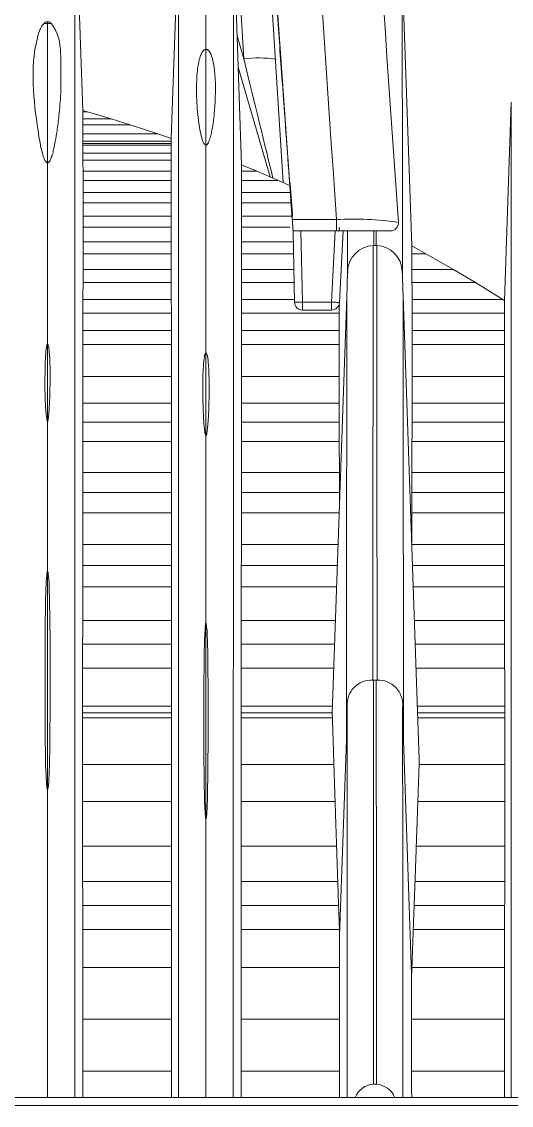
# Model space of a CAD drawing. Extents: x 9.3 to 87, y 1.1 to 68.8.
# Drawn here: x 38.678 to 39.605, y 60.693 to 62.747 of the extents above; entities that cross this region are included whole.
import ezdxf

# ---------------------------------------------------------------- set-up
doc = ezdxf.new("R2010")
doc.units = 0
doc.header["$MEASUREMENT"] = 0
doc.linetypes.add('SLD-Solid', pattern=[0])
doc.layers.add('OBJECT', color=7, linetype='CONTINUOUS')

msp = doc.modelspace()

# ---------------------------------------------------------------- linework, layer by layer
at = {"layer": 'OBJECT', "linetype": 'SLD-Solid', "lineweight": 15}
for p, q in [((38.9609, 62.5252), (38.9746, 62.9161)), ((39.0785, 62.9161), (39.0939, 62.4751)), ((39.0982, 62.676), (39.0824, 62.9316)), ((39.3982, 62.843), (39.4164, 62.3216)), ((39.1726, 62.442), (39.1493, 62.818)), ((38.7865, 62.7752), (38.7934, 62.5782)), ((38.7265, 62.7466), (38.7265, 62.7433)), ((38.7265, 62.7433), (38.7265, 62.4793)), ((39.0854, 62.72), (39.0982, 62.676)), ((39.0265, 62.6942), (39.0265, 62.5128)), ((39.1484, 62.4525), (39.0874, 62.6606)), ((39.5917, 62.2183), (39.6048, 62.5943)), ((38.8022, 62.5758), (38.7934, 62.5782)), ((38.7934, 62.5758), (38.8022, 62.5758)), ((38.8473, 62.5625), (38.8022, 62.5758)), ((38.7934, 62.5625), (38.8473, 62.5625)), ((38.7935, 62.5514), (38.883, 62.5514)), ((38.883, 62.5514), (38.8473, 62.5625)), ((38.9353, 62.5341), (38.883, 62.5514)), ((38.7935, 62.5341), (38.9353, 62.5341)), ((38.9609, 62.5252), (38.9353, 62.5341)), ((38.7936, 62.5199), (38.9609, 62.5199)), ((38.7936, 62.516), (38.9609, 62.516)), ((38.7936, 62.5129), (38.9609, 62.5129)), ((38.7936, 62.4973), (38.9609, 62.4973)), ((38.7936, 62.4843), (38.9609, 62.4843)), ((39.1229, 62.4633), (39.0939, 62.4751)), ((38.7937, 62.4633), (38.9608, 62.4633)), ((38.7937, 62.4459), (38.9608, 62.4459)), ((39.0939, 62.4633), (39.1229, 62.4633)), ((39.0939, 62.4459), (39.1638, 62.4459)), ((39.1638, 62.4459), (39.1229, 62.4633)), ((39.1836, 62.4371), (39.1638, 62.4459)), ((38.7938, 62.4227), (38.9608, 62.4227)), ((39.094, 62.4227), (39.1864, 62.4227)), ((38.7938, 62.4036), (38.9608, 62.4036)), ((39.094, 62.4036), (39.1878, 62.4036)), ((38.7938, 62.3781), (38.9608, 62.3781)), ((39.0941, 62.3781), (39.1896, 62.3781)), ((39.19, 62.3716), (39.2739, 62.3716)), ((39.19, 62.3716), (39.2739, 62.3716)), ((39.2739, 62.3502), (39.2739, 62.3716)), ((39.2739, 62.3502), (39.2739, 62.3716)), ((38.7938, 62.3573), (38.9608, 62.3573)), ((39.0941, 62.3573), (39.1852, 62.3573)), ((39.2739, 62.3502), (39.1915, 62.3502)), ((39.1942, 62.2149), (39.1915, 62.3502)), ((39.2739, 62.3502), (39.1915, 62.3502)), ((39.2739, 62.3502), (39.1915, 62.3502)), ((39.2065, 62.3502), (39.2092, 62.2152)), ((39.2643, 62.2152), (39.2713, 62.3502)), ((39.2864, 62.3502), (39.2792, 62.2145)), ((39.3444, 62.3502), (39.3444, 62.3222)), ((38.7938, 62.3295), (38.9608, 62.3295)), ((39.0941, 62.3295), (39.192, 62.3295)), ((39.3448, 62.3222), (39.3483, 62.3222)), ((39.4432, 62.3068), (39.4164, 62.3216)), ((38.7938, 62.3068), (38.9608, 62.3068)), ((39.0941, 62.3068), (39.1924, 62.3068)), ((39.4165, 62.3068), (39.4432, 62.3068)), ((39.4956, 62.2767), (39.4432, 62.3068)), ((38.7937, 62.2767), (38.9609, 62.2767)), ((39.0941, 62.2767), (39.193, 62.2767)), ((39.4166, 62.2767), (39.4956, 62.2767)), ((39.5367, 62.2522), (39.4956, 62.2767)), ((38.7937, 62.2522), (38.9609, 62.2522)), ((39.0941, 62.2522), (39.1935, 62.2522)), ((39.4167, 62.2522), (39.5367, 62.2522)), ((39.589, 62.22), (39.5367, 62.2522)), ((38.7936, 62.22), (38.9609, 62.22)), ((39.094, 62.22), (39.1941, 62.22)), ((39.2932, 62.2257), (39.2656, 61.4372)), ((39.4305, 61.3486), (39.3999, 62.2257)), ((39.4168, 62.22), (39.589, 62.22)), ((39.5917, 62.2183), (39.589, 62.22)), ((39.2092, 62.2152), (39.2092, 62.2002)), ((39.2092, 62.2152), (39.2643, 62.2152)), ((39.2643, 62.2002), (39.2092, 62.2002)), ((39.2643, 62.2002), (39.2643, 62.2152)), ((38.7936, 62.1942), (38.961, 62.1942)), ((39.094, 62.1942), (39.2786, 62.1942)), ((39.4168, 62.1942), (39.5916, 62.1942)), ((38.7936, 62.1612), (38.961, 62.1612)), ((39.0939, 62.1612), (39.2786, 62.1612)), ((39.4169, 62.1612), (39.5916, 62.1612)), ((38.7265, 62.1362), (38.7265, 61.9892)), ((38.7936, 62.1349), (38.961, 62.1349)), ((39.0265, 62.119), (39.0265, 61.9627)), ((39.0939, 62.1349), (39.2786, 62.1349)), ((39.4169, 62.1349), (39.5916, 62.1349)), ((38.7935, 62.074), (38.9611, 62.074)), ((39.0938, 62.074), (39.2787, 62.074)), ((39.4169, 62.074), (39.5917, 62.074)), ((38.7934, 62.0237), (38.9611, 62.0237)), ((39.0937, 62.0237), (39.2788, 62.0237)), ((39.4168, 62.0237), (39.5918, 62.0237)), ((38.7934, 61.9876), (38.9612, 61.9876)), ((39.0937, 61.9876), (39.2789, 61.9876)), ((39.4168, 61.9876), (39.5919, 61.9876)), ((38.7934, 61.9508), (38.9612, 61.9508)), ((39.0937, 61.9508), (39.279, 61.9508)), ((39.4167, 61.9508), (39.592, 61.9508)), ((38.7934, 61.8922), (38.9612, 61.8922)), ((39.0937, 61.8922), (39.2792, 61.8922)), ((39.4166, 61.8922), (39.5921, 61.8922)), ((38.7934, 61.8542), (38.9612, 61.8542)), ((39.0937, 61.8542), (39.2793, 61.8542)), ((39.4165, 61.8542), (39.5921, 61.8542)), ((38.7933, 61.8161), (38.9613, 61.8161)), ((39.0937, 61.8161), (39.2789, 61.8161)), ((39.4164, 61.8161), (39.5921, 61.8161)), ((38.7932, 61.7559), (38.9614, 61.7559)), ((39.0936, 61.7559), (39.2768, 61.7559)), ((39.4163, 61.7559), (39.5921, 61.7559)), ((38.7265, 61.705), (38.7265, 61.2913)), ((38.7932, 61.7162), (38.9614, 61.7162)), ((39.0935, 61.7162), (39.2754, 61.7162)), ((39.4177, 61.7162), (39.5922, 61.7162)), ((38.7931, 61.6757), (38.9615, 61.6757)), ((39.0934, 61.6757), (39.274, 61.6757)), ((39.4191, 61.6757), (39.5922, 61.6757)), ((38.7931, 61.6116), (38.9615, 61.6116)), ((39.0265, 61.6071), (39.0265, 61.2359)), ((39.0934, 61.6116), (39.2717, 61.6116)), ((39.4214, 61.6116), (39.5922, 61.6116)), ((38.793, 61.5668), (38.9615, 61.5668)), ((39.0934, 61.5668), (39.2702, 61.5668)), ((39.4229, 61.5668), (39.5922, 61.5668)), ((38.793, 61.5214), (38.9615, 61.5214)), ((39.0933, 61.5214), (39.2686, 61.5214)), ((39.4245, 61.5214), (39.5922, 61.5214)), ((39.3491, 61.499), (39.344, 61.499)), ((38.793, 61.4497), (38.9615, 61.4497)), ((38.793, 61.4371), (38.9615, 61.4371)), ((39.0934, 61.4497), (39.2661, 61.4497)), ((39.0934, 61.4371), (39.2656, 61.4371)), ((39.427, 61.4497), (39.5923, 61.4497)), ((39.4275, 61.4371), (39.5923, 61.4371)), ((38.793, 61.4272), (38.9615, 61.4272)), ((39.0934, 61.4272), (39.266, 61.4272)), ((39.4278, 61.4272), (39.5923, 61.4272)), ((39.2926, 61.3854), (39.2797, 61.0156)), ((39.416, 60.9419), (39.4005, 61.3854)), ((38.793, 61.3392), (38.9615, 61.3392)), ((39.0934, 61.3392), (39.2688, 61.3392)), ((39.4302, 61.3392), (39.5923, 61.3392)), ((38.793, 61.2687), (38.9615, 61.2687)), ((39.0934, 61.2687), (39.2711, 61.2687)), ((39.4278, 61.2687), (39.5923, 61.2687)), ((38.793, 61.1843), (38.9615, 61.1843)), ((39.0934, 61.1843), (39.2739, 61.1843)), ((39.4248, 61.1843), (39.5923, 61.1843)), ((38.793, 61.1172), (38.9615, 61.1172)), ((39.0934, 61.1172), (39.2761, 61.1172)), ((39.4225, 61.1172), (39.5923, 61.1172)), ((38.7931, 61.0718), (38.9615, 61.0718)), ((39.0934, 61.0718), (39.2777, 61.0718)), ((39.4208, 61.0718), (39.5922, 61.0718)), ((38.7931, 61.0262), (38.9615, 61.0262)), ((39.0934, 61.0262), (39.2793, 61.0262)), ((39.4191, 61.0262), (39.5922, 61.0262)), ((38.7931, 60.9541), (38.9615, 60.9541)), ((39.0934, 60.9541), (39.2797, 60.9541)), ((39.4165, 60.9541), (39.5922, 60.9541)), ((38.7931, 60.8564), (38.9615, 60.8564)), ((39.0934, 60.8564), (39.2796, 60.8564)), ((39.416, 60.8564), (39.5922, 60.8564)), ((38.7931, 60.7577), (38.9615, 60.7577)), ((39.0935, 60.7577), (39.2796, 60.7577)), ((39.416, 60.7577), (39.5921, 60.7577)), ((39.3437, 60.7333), (39.3494, 60.7333)), ((39.8733, 60.7082), (38.3725, 60.7082)), ((38.3725, 60.6932), (39.8797, 60.6932))]:
    msp.add_line(p, q, dxfattribs=at)
at = {"layer": 'OBJECT', "linetype": 'SLD-Solid', "lineweight": 15, "flags": 128}
for points in [[(39.1619, 62.7679), (39.1759, 62.5708), (39.19, 62.3716)], [(39.1915, 62.3502), (39.1915, 62.3505), (39.1915, 62.3512), (39.1914, 62.3524), (39.1913, 62.3541), (39.1911, 62.3561), (39.191, 62.3584), (39.1908, 62.3609), (39.1906, 62.3636), (39.1904, 62.3663), (39.1902, 62.369), (39.19, 62.3716)], [(39.1915, 62.3502), (39.1915, 62.3505), (39.1915, 62.3512), (39.1914, 62.3524), (39.1913, 62.3541), (39.1911, 62.3561), (39.191, 62.3584), (39.1908, 62.3609), (39.1906, 62.3636), (39.1904, 62.3663), (39.1902, 62.369), (39.19, 62.3716)], [(39.2092, 62.2152), (39.2063, 62.2152), (39.2035, 62.2151), (39.2009, 62.2151), (39.1986, 62.215), (39.1968, 62.215), (39.1954, 62.215), (39.1945, 62.2149), (39.1942, 62.2149)], [(39.2792, 62.2145), (39.279, 62.2145), (39.2781, 62.2145), (39.2767, 62.2146), (39.2749, 62.2147), (39.2726, 62.2148), (39.27, 62.2149), (39.2672, 62.2151), (39.2643, 62.2152)], [(39.2937, 60.7082), (39.2937, 60.716), (39.2939, 61.0348), (39.294, 61.2337), (39.2941, 61.428), (39.2941, 61.428), (39.2941, 61.428)]]:
    msp.add_lwpolyline(points, dxfattribs=at)
at = {"layer": 'OBJECT', "linetype": 'SLD-Solid', "lineweight": 15}
for centre, radius, start, end in [((115.6736, 67.7883), 76.5914, 182.908094, 184.055472), ((113.927, 67.6746), 74.7249, 182.971541, 184.073776), ((36.6835, 58.6413), 5.3837, 41.4857, 59.4926), ((36.5759, 58.5006), 5.4639, 40.7282, 58.6752), ((36.3545, 57.8332), 6, 44.32508, 59.31394), ((38.7269, 62.7371), 0.00955, 92.324, 142.7498), ((38.7266, 62.6867), 0.0566, 90.0486, 97.372), ((38.7193, 62.7428), 0.00000101, 67.1663, 140.9061), ((38.7261, 62.7369), 0.00972, 37.774, 87.1949), ((38.7265, 62.6868), 0.0565, 82.6693, 90.0021), ((39.1265, 62.46), 0.2179, 81.6562, 97.4558), ((39.3067, 61.8219), 0.5507, 81.2035, 93.4152), ((39.3067, 61.8219), 0.5507, 81.2035, 93.4152), ((39.376, 62.3652), 0.015, 269.9998, 4.4232), ((39.376, 62.3652), 0.015, 269.9953, 4.4232), ((39.3448, 62.2722), 0.05, 92.0172, 178.0009), ((39.3483, 62.2722), 0.05, 1.9986, 87.9832), ((39.2092, 62.2152), 0.015, 181.1458, 270), ((39.2643, 62.2152), 0.015, 270, 357), ((39.3403, 61.4526), 0.0464, 87.3621, 184.6922), ((39.3528, 61.4526), 0.0464, 355.3071, 92.638), ((39.3464, 60.6932), 0.0402, 93.8766, 158.0753), ((39.3459, 60.6922), 0.0413, 22.8213, 85.1132)]:
    msp.add_arc(centre, radius, start, end, dxfattribs=at)
msp.add_ellipse((39.0978, 62.6785), major_axis=(-0.0786, 0.3218), ratio=0.000549, start_param=1.578291, end_param=2.358613, dxfattribs=at)
for points, knots in [([(40.7165, 62.2588), (40.7011, 62.2771), (40.5865, 62.4134), (40.3428, 62.6423), (40.021, 62.9144), (39.7126, 63.1374), (39.521, 63.2552), (39.425, 63.3142)], [0, 0, 0, 0, 0.04293, 0.319017, 0.59702, 0.798142, 1, 1, 1, 1]), ([(38.7783, 60.7082), (38.7783, 60.7833), (38.7783, 60.9613), (38.7783, 61.2289), (38.7784, 61.5115), (38.7784, 61.7868), (38.7784, 62.0144), (38.7784, 62.2045), (38.7784, 62.3585), (38.7784, 62.5092), (38.7785, 62.6461), (38.7785, 62.7754), (38.7785, 62.873), (38.7785, 62.9484), (38.7785, 62.9747), (38.7785, 62.9881)], [0, 0, 0, 0, 0.071057, 0.168415, 0.261794, 0.355963, 0.455794, 0.514611, 0.577121, 0.644691, 0.719004, 0.783157, 0.852088, 0.924745, 1, 1, 1, 1]), ([(39.0265, 62.9662), (39.0265, 62.9618), (39.0265, 62.9531), (39.0265, 62.8886), (39.0265, 62.803), (39.0265, 62.73), (39.0265, 62.6942)], [0, 0, 0, 0, 0.289698, 0.573803, 0.790709, 1, 1, 1, 1]), ([(38.9746, 62.9161), (38.9746, 62.9113), (38.9746, 62.902), (38.9746, 62.8299), (38.9746, 62.7187), (38.9746, 62.5734), (38.9746, 62.4231), (38.9747, 62.265), (38.9747, 62.1018), (38.9747, 61.9435), (38.9747, 61.749), (38.9747, 61.5111), (38.9747, 61.2249), (38.9748, 60.9577), (38.9748, 60.7818), (38.9748, 60.7082)], [0, 0, 0, 0, 0.087568, 0.173364, 0.25618, 0.334773, 0.408358, 0.475885, 0.53886, 0.597709, 0.653359, 0.747663, 0.839448, 0.93288, 1, 1, 1, 1]), ([(39.0783, 60.7082), (39.0783, 60.7662), (39.0783, 60.9116), (39.0783, 61.136), (39.0783, 61.3816), (39.0784, 61.6204), (39.0784, 61.8596), (39.0784, 62.0697), (39.0784, 62.2602), (39.0784, 62.4206), (39.0785, 62.5721), (39.0785, 62.7178), (39.0785, 62.8295), (39.0785, 62.9019), (39.0785, 62.9113), (39.0785, 62.9161)], [0, 0, 0, 0, 0.052845, 0.132537, 0.21065, 0.288968, 0.370443, 0.458019, 0.522088, 0.590888, 0.664581, 0.743303, 0.826276, 0.912247, 1, 1, 1, 1]), ([(39.3983, 62.8021), (39.3983, 62.7877), (39.3983, 62.7587), (39.3983, 62.6926), (39.3984, 62.6094), (39.3985, 62.5087), (39.3985, 62.3937), (39.3987, 62.3057), (39.3987, 62.2614), (39.3987, 62.2614)], [0, 0, 0, 0, 0.165094, 0.330189, 0.50008, 0.66997, 0.834427, 0.999998, 1, 1, 1, 1]), ([(39.1613, 62.767), (39.1645, 62.7228), (39.1723, 62.6147), (39.1804, 62.5045), (39.1852, 62.4394)], [0, 0, 0, 0, 0.409677, 1, 1, 1, 1]), ([(38.7265, 62.4793), (38.7263, 62.4793), (38.7259, 62.4793), (38.7251, 62.4796), (38.7236, 62.4807), (38.7203, 62.4857), (38.7138, 62.5058), (38.7059, 62.5554), (38.6968, 62.6279), (38.6999, 62.6905), (38.7104, 62.7274), (38.7142, 62.7365), (38.7178, 62.741), (38.7193, 62.7428)], [0, 0, 0, 0, 0.001166, 0.002632, 0.00545, 0.016047, 0.058049, 0.22541, 0.561395, 0.896479, 0.946917, 0.97776, 1, 1, 1, 1]), ([(38.7338, 62.7428), (38.7364, 62.7387), (38.7513, 62.7159), (38.7512, 62.6707), (38.7526, 62.6175), (38.7488, 62.5728), (38.7451, 62.5424), (38.7417, 62.5217), (38.7389, 62.5076), (38.7366, 62.4981), (38.7347, 62.4917), (38.7331, 62.4874), (38.7318, 62.4845), (38.7307, 62.4826), (38.7298, 62.4813), (38.729, 62.4804), (38.7282, 62.4798), (38.7274, 62.4794), (38.7269, 62.4793), (38.7266, 62.4793), (38.7265, 62.4793)], [0, 0, 0, 0, 0.047745, 0.265097, 0.50608, 0.668098, 0.776894, 0.849908, 0.898901, 0.931786, 0.953881, 0.968756, 0.978801, 0.985617, 0.990277, 0.993501, 0.996916, 0.998285, 0.999419, 1, 1, 1, 1]), ([(39.0265, 62.5128), (39.0264, 62.5128), (39.0261, 62.5128), (39.0254, 62.513), (39.0243, 62.5137), (39.0214, 62.5173), (39.0163, 62.5328), (39.0114, 62.5628), (39.0086, 62.5993), (39.0085, 62.6307), (39.01, 62.6517), (39.0119, 62.6658), (39.014, 62.6753), (39.0161, 62.6817), (39.0179, 62.6861), (39.0195, 62.689), (39.0209, 62.691), (39.0223, 62.6924), (39.0236, 62.6934), (39.0249, 62.694), (39.0258, 62.6942), (39.0263, 62.6942), (39.0265, 62.6942)], [0, 0, 0, 0, 0.001158, 0.002683, 0.005501, 0.015325, 0.062654, 0.250786, 0.495063, 0.65905, 0.769273, 0.843487, 0.893564, 0.927447, 0.950455, 0.966159, 0.976955, 0.984461, 0.992438, 0.995629, 0.998321, 1, 1, 1, 1]), ([(39.0265, 62.6942), (39.0269, 62.6942), (39.0276, 62.6941), (39.0288, 62.6937), (39.0311, 62.6924), (39.0365, 62.6853), (39.0445, 62.6553), (39.0452, 62.6169), (39.0428, 62.5772), (39.0404, 62.5561), (39.0381, 62.5418), (39.036, 62.5321), (39.0343, 62.5256), (39.0329, 62.5212), (39.0317, 62.5183), (39.0307, 62.5163), (39.0298, 62.515), (39.0291, 62.5141), (39.0284, 62.5134), (39.0277, 62.513), (39.0271, 62.5128), (39.0267, 62.5128), (39.0265, 62.5128)], [0, 0, 0, 0, 0.002463, 0.005592, 0.011395, 0.031458, 0.127303, 0.508242, 0.669348, 0.777529, 0.850153, 0.898918, 0.931687, 0.953736, 0.968608, 0.978674, 0.985526, 0.99023, 0.994708, 0.996706, 0.998725, 1, 1, 1, 1]), ([(39.6048, 62.5943), (39.6048, 62.5905), (39.6048, 62.583), (39.6048, 62.5244), (39.6048, 62.4354), (39.6048, 62.3117), (39.6048, 62.1799), (39.6048, 62.0412), (39.6048, 61.8964), (39.6048, 61.7353), (39.6048, 61.5588), (39.6048, 61.3542), (39.6048, 61.1286), (39.6048, 60.9114), (39.6048, 60.7665), (39.6048, 60.7082)], [0, 0, 0, 0, 0.08602, 0.170676, 0.253119, 0.332476, 0.407805, 0.478951, 0.545935, 0.608976, 0.68551, 0.763919, 0.848697, 0.939215, 1, 1, 1, 1]), ([(39.0265, 62.5128), (39.0265, 62.4777), (39.0265, 62.4091), (39.0265, 62.2791), (39.0265, 62.1788), (39.0265, 62.119)], [0, 0, 0, 0, 0.297548, 0.581289, 1, 1, 1, 1]), ([(38.7265, 62.4793), (38.7265, 62.417), (38.7265, 62.3093), (38.7265, 62.1875), (38.7265, 62.1362)], [0, 0, 0, 0, 0.578266, 1, 1, 1, 1]), ([(39.376, 62.3502), (39.3751, 62.3502), (39.3734, 62.3502), (39.3537, 62.3502), (39.3245, 62.3502), (39.296, 62.3502), (39.2792, 62.3502), (39.2739, 62.3502)], [0, 0, 0, 0, 0.241196, 0.482989, 0.707414, 0.909008, 1, 1, 1, 1]), ([(39.376, 62.3502), (39.3751, 62.3502), (39.3734, 62.3502), (39.3537, 62.3502), (39.3245, 62.3502), (39.296, 62.3502), (39.2792, 62.3502), (39.2739, 62.3502)], [0, 0, 0, 0, 0.241196, 0.482989, 0.707414, 0.909008, 1, 1, 1, 1]), ([(39.376, 62.3502), (39.3759, 62.3502), (39.3757, 62.3502), (39.3688, 62.3502), (39.3536, 62.3502), (39.3312, 62.3502), (39.3036, 62.3502), (39.2836, 62.3502), (39.2739, 62.3502)], [0, 0, 0, 0, 0.111415, 0.292151, 0.472118, 0.652271, 0.83282, 1, 1, 1, 1]), ([(39.2944, 62.2614), (39.2944, 62.2614), (39.2944, 62.2818), (39.2945, 62.3135), (39.2945, 62.3412), (39.2945, 62.3502)], [0, 0, 0, 0, 0.000016, 0.673023, 1, 1, 1, 1]), ([(39.3487, 62.3222), (39.3487, 62.3222), (39.3487, 62.3319), (39.3487, 62.3411), (39.3487, 62.3502)], [0, 0, 0, 0, 0.000051, 1, 1, 1, 1]), ([(39.3431, 62.3222), (39.3431, 62.293), (39.343, 62.147), (39.3428, 61.8731), (39.3424, 61.6297), (39.3424, 61.499), (39.3424, 61.499)], [0, 0, 0, 0, 0.10881, 0.544285, 0.999997, 1, 1, 1, 1]), ([(39.3444, 62.3222), (39.3444, 62.3222), (39.3444, 62.3222), (39.3444, 62.3222), (39.3444, 62.3222)], [0, 0, 0, 0, 0.743547, 1, 1, 1, 1]), ([(39.3487, 62.3222), (39.3487, 62.3222), (39.3487, 62.3222), (39.3487, 62.3222), (39.3487, 62.3222)], [0, 0, 0, 0, 0.256453, 1, 1, 1, 1]), ([(39.3507, 61.499), (39.3507, 61.499), (39.3507, 61.5614), (39.3504, 61.7288), (39.3502, 62.0063), (39.3501, 62.2169), (39.35, 62.3222)], [0, 0, 0, 0, 0.000003, 0.217703, 0.608618, 1, 1, 1, 1]), ([(39.2932, 62.2257), (39.2935, 62.2341), (39.294, 62.2506), (39.2946, 62.2663), (39.2949, 62.274)], [0, 0, 0, 0, 0.507999, 1, 1, 1, 1]), ([(39.2926, 61.3854), (39.2926, 61.3854), (39.2926, 61.4163), (39.2927, 61.5677), (39.2929, 61.8528), (39.2932, 62.0963), (39.2932, 62.2257), (39.2932, 62.2257)], [0, 0, 0, 0, 0.000003, 0.107059, 0.535369, 0.999998, 1, 1, 1, 1]), ([(39.3999, 62.2257), (39.3999, 62.2257), (39.3999, 62.0866), (39.4002, 61.882), (39.4004, 61.5989), (39.4005, 61.4577), (39.4005, 61.3854), (39.4005, 61.3854)], [0, 0, 0, 0, 0.000002, 0.499459, 0.749669, 0.999997, 1, 1, 1, 1]), ([(38.7265, 61.9892), (38.7265, 61.9892), (38.7265, 61.9892), (38.7265, 61.9892), (38.7264, 61.9892), (38.7263, 61.9893), (38.7261, 61.9896), (38.7257, 61.9907), (38.7251, 61.9935), (38.7214, 62.0242), (38.7214, 62.0677), (38.7222, 62.1124), (38.7242, 62.1304), (38.7254, 62.1348), (38.726, 62.1359), (38.7263, 62.1361), (38.7264, 62.1362), (38.7265, 62.1362), (38.7265, 62.1362)], [0, 0, 0, 0, 0.000019, 0.000279, 0.000481, 0.001037, 0.002142, 0.006556, 0.024175, 0.059391, 0.622996, 0.904875, 0.975423, 0.993138, 0.997605, 0.998837, 0.999489, 1, 1, 1, 1]), ([(38.7265, 62.1362), (38.7266, 62.1362), (38.7267, 62.1362), (38.7268, 62.1361), (38.7271, 62.1359), (38.7277, 62.1347), (38.729, 62.1297), (38.731, 62.1096), (38.7316, 62.0751), (38.7309, 62.0363), (38.7295, 62.009), (38.7284, 61.9963), (38.7275, 61.9912), (38.7271, 61.9899), (38.7269, 61.9895), (38.7267, 61.9893), (38.7266, 61.9892), (38.7266, 61.9892), (38.7266, 61.9892), (38.7265, 61.9892), (38.7265, 61.9892)], [0, 0, 0, 0, 0.000482, 0.00111, 0.002276, 0.007285, 0.027059, 0.105814, 0.420513, 0.735029, 0.89228, 0.970915, 0.99058, 0.995498, 0.997961, 0.999198, 0.999585, 0.999858, 0.999986, 1, 1, 1, 1]), ([(39.0265, 61.9627), (39.0265, 61.9627), (39.0264, 61.9627), (39.0263, 61.9628), (39.0261, 61.963), (39.0255, 61.964), (39.0245, 61.9681), (39.0225, 61.9844), (39.0211, 62.0119), (39.0203, 62.044), (39.0205, 62.0689), (39.0211, 62.0856), (39.0218, 62.0967), (39.0225, 62.1041), (39.0232, 62.1091), (39.0238, 62.1124), (39.0242, 62.1147), (39.0247, 62.1162), (39.025, 62.1172), (39.0253, 62.1179), (39.0256, 62.1183), (39.0258, 62.1186), (39.0261, 62.1189), (39.0263, 62.119), (39.0264, 62.119), (39.0265, 62.119), (39.0265, 62.119)], [0, 0, 0, 0, 0.00041, 0.000921, 0.001908, 0.005632, 0.020397, 0.079215, 0.314257, 0.540019, 0.691234, 0.792556, 0.860477, 0.906034, 0.936612, 0.957157, 0.970981, 0.980303, 0.986609, 0.990897, 0.993832, 0.995867, 0.998024, 0.998888, 0.999606, 1, 1, 1, 1]), ([(39.0265, 62.119), (39.0266, 62.119), (39.0267, 62.119), (39.0269, 62.1189), (39.0274, 62.1185), (39.0284, 62.1166), (39.0302, 62.109), (39.033, 62.0779), (39.0329, 62.0414), (39.0316, 62.0061), (39.0308, 61.9917), (39.0301, 61.9821), (39.0295, 61.9757), (39.0289, 61.9714), (39.0285, 61.9685), (39.0281, 61.9665), (39.0278, 61.9652), (39.0276, 61.9644), (39.0274, 61.9638), (39.0272, 61.9634), (39.0271, 61.9631), (39.0269, 61.963), (39.0268, 61.9628), (39.0267, 61.9628), (39.0266, 61.9627), (39.0266, 61.9627), (39.0265, 61.9627)], [0, 0, 0, 0, 0.000685, 0.001564, 0.003213, 0.010493, 0.039238, 0.153737, 0.611335, 0.73946, 0.825268, 0.882734, 0.921227, 0.947018, 0.964309, 0.975911, 0.983708, 0.988957, 0.992503, 0.99491, 0.996555, 0.997693, 0.998895, 0.999376, 0.999777, 1, 1, 1, 1]), ([(38.7265, 61.9892), (38.7265, 61.9367), (38.7265, 61.8441), (38.7265, 61.747), (38.7265, 61.705)], [0, 0, 0, 0, 0.567807, 1, 1, 1, 1]), ([(39.0265, 61.9627), (39.0265, 61.8971), (39.0265, 61.782), (39.0265, 61.6597), (39.0265, 61.6071)], [0, 0, 0, 0, 0.570137, 1, 1, 1, 1]), ([(38.7265, 61.2913), (38.7265, 61.2913), (38.7265, 61.2913), (38.7264, 61.2914), (38.7263, 61.2915), (38.7259, 61.2922), (38.7253, 61.2951), (38.7241, 61.3067), (38.7222, 61.3531), (38.7217, 61.4631), (38.7215, 61.5784), (38.723, 61.6661), (38.7243, 61.6918), (38.7254, 61.7019), (38.726, 61.7042), (38.7262, 61.7046), (38.7263, 61.7048), (38.7264, 61.7049), (38.7264, 61.705), (38.7265, 61.705), (38.7265, 61.705), (38.7265, 61.705), (38.7265, 61.705)], [0, 0, 0, 0, 0.000094, 0.000218, 0.000448, 0.001446, 0.005385, 0.021069, 0.083741, 0.334366, 0.804886, 0.922632, 0.98151, 0.996237, 0.998077, 0.998998, 0.999316, 0.999635, 0.999784, 0.999905, 0.999967, 1, 1, 1, 1]), ([(38.7265, 61.705), (38.7265, 61.705), (38.7266, 61.705), (38.7266, 61.705), (38.7267, 61.7049), (38.7274, 61.7039), (38.7277, 61.7008), (38.7292, 61.6898), (38.7299, 61.6635), (38.7319, 61.5746), (38.7314, 61.4593), (38.7308, 61.3503), (38.7289, 61.3059), (38.7277, 61.2948), (38.7271, 61.2921), (38.7268, 61.2915), (38.7267, 61.2914), (38.7266, 61.2913), (38.7266, 61.2913), (38.7265, 61.2913)], [0, 0, 0, 0, 0.000048, 0.000146, 0.000383, 0.000852, 0.00835, 0.023312, 0.083155, 0.202832, 0.681059, 0.920233, 0.980043, 0.995013, 0.998781, 0.999562, 0.999787, 0.999908, 1, 1, 1, 1]), ([(39.0265, 61.2359), (39.0265, 61.2359), (39.0265, 61.2359), (39.0265, 61.236), (39.0263, 61.2361), (39.0261, 61.2365), (39.0257, 61.2385), (39.0249, 61.2462), (39.0234, 61.2774), (39.0225, 61.3542), (39.0224, 61.441), (39.0228, 61.5204), (39.0234, 61.562), (39.0243, 61.5888), (39.0252, 61.6002), (39.0256, 61.6038), (39.0259, 61.6056), (39.0261, 61.6064), (39.0263, 61.6069), (39.0264, 61.607), (39.0264, 61.6071), (39.0265, 61.6071), (39.0265, 61.6071), (39.0265, 61.6071), (39.0265, 61.6071)], [0, 0, 0, 0, 0.000072, 0.000167, 0.000341, 0.001087, 0.004033, 0.015761, 0.062622, 0.250016, 0.624778, 0.761349, 0.897921, 0.96621, 0.983282, 0.991818, 0.996087, 0.998222, 0.999291, 0.99965, 0.99983, 0.999901, 0.999971, 1, 1, 1, 1]), ([(39.0265, 61.6071), (39.0266, 61.6071), (39.0266, 61.6071), (39.0266, 61.6071), (39.0268, 61.607), (39.027, 61.6065), (39.0275, 61.6045), (39.0283, 61.5964), (39.0299, 61.564), (39.0306, 61.4831), (39.0309, 61.3819), (39.0296, 61.292), (39.029, 61.2524), (39.0273, 61.2382), (39.027, 61.2368), (39.0268, 61.2362), (39.0267, 61.236), (39.0266, 61.2359), (39.0266, 61.2359), (39.0265, 61.2359), (39.0265, 61.2359), (39.0265, 61.2359)], [0, 0, 0, 0, 0.000078, 0.000179, 0.000367, 0.001181, 0.004395, 0.017191, 0.068322, 0.272792, 0.681705, 0.886151, 0.988387, 0.994777, 0.997973, 0.999578, 0.999779, 0.999878, 0.999957, 0.999999, 1, 1, 1, 1]), ([(39.3424, 61.499), (39.3424, 61.499), (39.3424, 61.499), (39.3424, 61.499), (39.3424, 61.4989)], [0, 0, 0, 0, 0.030106, 1, 1, 1, 1]), ([(39.344, 61.499), (39.344, 61.4742), (39.344, 61.35), (39.3439, 61.1577), (39.3438, 60.9258), (39.3437, 60.7955), (39.3437, 60.7333)], [0, 0, 0, 0, 0.101586, 0.508022, 0.765103, 1, 1, 1, 1]), ([(39.3494, 60.7333), (39.3494, 60.7813), (39.3493, 60.9376), (39.3492, 61.1959), (39.3491, 61.3979), (39.3491, 61.499)], [0, 0, 0, 0, 0.180796, 0.589987, 1, 1, 1, 1]), ([(39.3507, 61.4989), (39.3507, 61.499), (39.3507, 61.499), (39.3507, 61.499), (39.3507, 61.499)], [0, 0, 0, 0, 0.969894, 1, 1, 1, 1]), ([(39.2941, 61.4488), (39.2939, 61.4384), (39.2934, 61.4177), (39.2929, 61.3961), (39.2926, 61.3854)], [0, 0, 0, 0, 0.498857, 1, 1, 1, 1]), ([(39.2941, 61.428), (39.2941, 61.428), (39.2941, 61.4351), (39.2941, 61.442), (39.2941, 61.4488)], [0, 0, 0, 0, 0.000082, 1, 1, 1, 1]), ([(39.4005, 61.3854), (39.4003, 61.3937), (39.3997, 61.4153), (39.3993, 61.4361), (39.399, 61.4488)], [0, 0, 0, 0, 0.387466, 1, 1, 1, 1]), ([(39.399, 61.4488), (39.399, 61.442), (39.399, 61.4351), (39.399, 61.428), (39.399, 61.428)], [0, 0, 0, 0, 0.999918, 1, 1, 1, 1]), ([(39.399, 61.428), (39.399, 61.428), (39.399, 61.3087), (39.3992, 61.1065), (39.3993, 60.865), (39.3993, 60.7523), (39.3993, 60.7082)], [0, 0, 0, 0, 0.000003, 0.548311, 0.823253, 1, 1, 1, 1]), ([(38.7265, 61.2913), (38.7265, 61.1787), (38.7265, 60.9881), (38.7265, 60.7895), (38.7265, 60.7082)], [0, 0, 0, 0, 0.590953, 1, 1, 1, 1]), ([(39.0265, 61.2359), (39.0265, 61.1326), (39.0265, 60.9599), (39.0265, 60.7804), (39.0265, 60.7082)], [0, 0, 0, 0, 0.598067, 1, 1, 1, 1])]:
    msp.add_open_spline(points, degree=3, knots=knots, dxfattribs=at)
for points in [[(38.7934, 62.5782), (38.7934, 62.5758)], [(38.7934, 62.5758), (38.7934, 62.5625)], [(38.7934, 62.5625), (38.7935, 62.5514)], [(38.7935, 62.5514), (38.7935, 62.5341)], [(38.7935, 62.5341), (38.7936, 62.5199)], [(38.7936, 62.5199), (38.7936, 62.516)], [(38.7936, 62.516), (38.7936, 62.5129)], [(38.7936, 62.5129), (38.7936, 62.4973)], [(38.9609, 62.5199), (38.9609, 62.5252)], [(38.9609, 62.516), (38.9609, 62.5199)], [(38.9609, 62.5129), (38.9609, 62.516)], [(38.9609, 62.4973), (38.9609, 62.5129)], [(38.7936, 62.4973), (38.7936, 62.4843)], [(38.9609, 62.4843), (38.9609, 62.4973)], [(39.1813, 62.4924), (39.1915, 62.3502)], [(38.7936, 62.4843), (38.7937, 62.4633)], [(38.9608, 62.4633), (38.9609, 62.4843)], [(39.0939, 62.4751), (39.0939, 62.4633)], [(38.7937, 62.4633), (38.7937, 62.4459)], [(38.7937, 62.4459), (38.7938, 62.4227)], [(38.9608, 62.4459), (38.9608, 62.4633)], [(38.9608, 62.4227), (38.9608, 62.4459)], [(39.0939, 62.4633), (39.0939, 62.4459)], [(39.0939, 62.4459), (39.094, 62.4227)], [(38.7938, 62.4227), (38.7938, 62.4036)], [(38.9608, 62.4036), (38.9608, 62.4227)], [(39.094, 62.4227), (39.094, 62.4036)], [(39.1859, 62.4411), (39.1906, 62.3781)], [(38.7938, 62.4036), (38.7938, 62.3781)], [(38.9608, 62.3781), (38.9608, 62.4036)], [(39.094, 62.4036), (39.0941, 62.3781)], [(38.7938, 62.3781), (38.7938, 62.3573)], [(38.9608, 62.3573), (38.9608, 62.3781)], [(39.0941, 62.3781), (39.0941, 62.3573)], [(38.7938, 62.3573), (38.7938, 62.3295)], [(38.9608, 62.3295), (38.9608, 62.3573)], [(39.0941, 62.3573), (39.0941, 62.3295)], [(39.279, 62.3502), (39.279, 62.3573)], [(38.7938, 62.3295), (38.7938, 62.3068)], [(38.9608, 62.3068), (38.9608, 62.3295)], [(39.0941, 62.3295), (39.0941, 62.3068)], [(39.3448, 62.3222), (39.3431, 62.3222)], [(39.35, 62.3222), (39.3483, 62.3222)], [(39.4164, 62.3216), (39.4165, 62.3068)], [(38.7938, 62.3068), (38.7937, 62.2767)], [(38.9609, 62.2767), (38.9608, 62.3068)], [(39.0941, 62.3068), (39.0941, 62.2767)], [(39.4165, 62.3068), (39.4166, 62.2767)], [(38.7937, 62.2767), (38.7937, 62.2522)], [(38.9609, 62.2522), (38.9609, 62.2767)], [(39.0941, 62.2767), (39.0941, 62.2522)], [(39.3982, 62.274), (39.3999, 62.2257)], [(39.4166, 62.2767), (39.4167, 62.2522)], [(38.7937, 62.2522), (38.7936, 62.22)], [(38.9609, 62.22), (38.9609, 62.2522)], [(39.0941, 62.2522), (39.094, 62.22)], [(39.4167, 62.2522), (39.4168, 62.22)], [(38.7936, 62.22), (38.7936, 62.1942)], [(38.961, 62.1942), (38.9609, 62.22)], [(39.094, 62.22), (39.094, 62.1942)], [(39.4168, 62.22), (39.4168, 62.1942)], [(39.5916, 62.1942), (39.5917, 62.2183)], [(39.2786, 62.1942), (39.2787, 62.2122)], [(38.7936, 62.1942), (38.7936, 62.1612)], [(38.961, 62.1612), (38.961, 62.1942)], [(39.094, 62.1942), (39.0939, 62.1612)], [(39.2786, 62.1612), (39.2786, 62.1942)], [(39.4168, 62.1942), (39.4169, 62.1612)], [(39.5916, 62.1612), (39.5916, 62.1942)], [(38.7936, 62.1612), (38.7936, 62.1349)], [(38.961, 62.1349), (38.961, 62.1612)], [(39.0939, 62.1612), (39.0939, 62.1349)], [(39.2786, 62.1349), (39.2786, 62.1612)], [(39.4169, 62.1612), (39.4169, 62.1349)], [(39.5916, 62.1349), (39.5916, 62.1612)], [(38.7936, 62.1349), (38.7935, 62.074)], [(38.9611, 62.074), (38.961, 62.1349)], [(39.0939, 62.1349), (39.0938, 62.074)], [(39.2787, 62.074), (39.2786, 62.1349)], [(39.4169, 62.1349), (39.4169, 62.074)], [(39.5917, 62.074), (39.5916, 62.1349)], [(38.7935, 62.074), (38.7934, 62.0237)], [(38.9611, 62.0237), (38.9611, 62.074)], [(39.0938, 62.074), (39.0937, 62.0237)], [(39.2788, 62.0237), (39.2787, 62.074)], [(39.4169, 62.074), (39.4168, 62.0237)], [(39.5918, 62.0237), (39.5917, 62.074)], [(38.7934, 62.0237), (38.7934, 61.9876)], [(38.9612, 61.9876), (38.9611, 62.0237)], [(39.0937, 62.0237), (39.0937, 61.9876)], [(39.2789, 61.9876), (39.2788, 62.0237)], [(39.4168, 62.0237), (39.4168, 61.9876)], [(39.5919, 61.9876), (39.5918, 62.0237)], [(38.7934, 61.9876), (38.7934, 61.9508)], [(38.9612, 61.9508), (38.9612, 61.9876)], [(39.0937, 61.9876), (39.0937, 61.9508)], [(39.279, 61.9508), (39.2789, 61.9876)], [(39.4168, 61.9876), (39.4167, 61.9508)], [(39.592, 61.9508), (39.5919, 61.9876)], [(38.7934, 61.9508), (38.7934, 61.8922)], [(38.9612, 61.8922), (38.9612, 61.9508)], [(39.0937, 61.9508), (39.0937, 61.8922)], [(39.2792, 61.8922), (39.279, 61.9508)], [(39.4167, 61.9508), (39.4166, 61.8922)], [(39.5921, 61.8922), (39.592, 61.9508)], [(38.7934, 61.8922), (38.7934, 61.8542)], [(38.9612, 61.8542), (38.9612, 61.8922)], [(39.0937, 61.8922), (39.0937, 61.8542)], [(39.2793, 61.8542), (39.2792, 61.8922)], [(39.4166, 61.8922), (39.4165, 61.8542)], [(39.5921, 61.8542), (39.5921, 61.8922)], [(38.7934, 61.8542), (38.7933, 61.8161)], [(38.9613, 61.8161), (38.9612, 61.8542)], [(39.0937, 61.8542), (39.0937, 61.8161)], [(39.2794, 61.8323), (39.2793, 61.8542)], [(39.4165, 61.8542), (39.4164, 61.8161)], [(39.5921, 61.8161), (39.5921, 61.8542)], [(38.7933, 61.8161), (38.7932, 61.7559)], [(38.9614, 61.7559), (38.9613, 61.8161)], [(39.0937, 61.8161), (39.0936, 61.7559)], [(39.4164, 61.8161), (39.4161, 61.7612)], [(39.5921, 61.7559), (39.5921, 61.8161)], [(38.7932, 61.7559), (38.7932, 61.7162)], [(38.9614, 61.7162), (38.9614, 61.7559)], [(39.0936, 61.7559), (39.0935, 61.7162)], [(39.5922, 61.7162), (39.5921, 61.7559)], [(38.7932, 61.7162), (38.7931, 61.6757)], [(38.9615, 61.6757), (38.9614, 61.7162)], [(39.0935, 61.7162), (39.0934, 61.6757)], [(39.5922, 61.6757), (39.5922, 61.7162)], [(38.7931, 61.6757), (38.7931, 61.6116)], [(38.9615, 61.6116), (38.9615, 61.6757)], [(39.0934, 61.6757), (39.0934, 61.6116)], [(39.5922, 61.6116), (39.5922, 61.6757)], [(38.7931, 61.6116), (38.793, 61.5668)], [(38.9615, 61.5668), (38.9615, 61.6116)], [(39.0934, 61.6116), (39.0934, 61.5668)], [(39.5922, 61.5668), (39.5922, 61.6116)], [(38.793, 61.5668), (38.793, 61.5214)], [(38.9615, 61.5214), (38.9615, 61.5668)], [(39.0934, 61.5668), (39.0933, 61.5214)], [(39.5922, 61.5214), (39.5922, 61.5668)], [(38.793, 61.5214), (38.793, 61.4497)], [(38.9615, 61.4497), (38.9615, 61.5214)], [(39.0933, 61.5214), (39.0934, 61.4497)], [(39.5923, 61.4497), (39.5922, 61.5214)], [(39.3424, 61.4989), (39.344, 61.499)], [(39.3491, 61.499), (39.3507, 61.4989)], [(38.793, 61.4497), (38.793, 61.4371)], [(38.793, 61.4371), (38.793, 61.4272)], [(38.9615, 61.4371), (38.9615, 61.4497)], [(38.9615, 61.4272), (38.9615, 61.4371)], [(39.0934, 61.4497), (39.0934, 61.4371)], [(39.0934, 61.4371), (39.0934, 61.4272)], [(39.2656, 61.4371), (39.2656, 61.4372)], [(39.266, 61.4272), (39.2656, 61.4371)], [(39.5923, 61.4371), (39.5923, 61.4497)], [(39.5923, 61.4272), (39.5923, 61.4371)], [(38.793, 61.4272), (38.793, 61.3392)], [(38.9615, 61.3392), (38.9615, 61.4272)], [(39.0934, 61.4272), (39.0934, 61.3392)], [(39.2688, 61.3392), (39.266, 61.4272)], [(39.5923, 61.3392), (39.5923, 61.4272)], [(38.793, 61.3392), (38.793, 61.2687)], [(38.9615, 61.2687), (38.9615, 61.3392)], [(39.0934, 61.3392), (39.0934, 61.2687)], [(39.2711, 61.2687), (39.2688, 61.3392)], [(39.4302, 61.3392), (39.4278, 61.2687)], [(39.4305, 61.3486), (39.4302, 61.3392)], [(39.5923, 61.2687), (39.5923, 61.3392)], [(38.793, 61.2687), (38.793, 61.1843)], [(38.9615, 61.1843), (38.9615, 61.2687)], [(39.0934, 61.2687), (39.0934, 61.1843)], [(39.2739, 61.1843), (39.2711, 61.2687)], [(39.4278, 61.2687), (39.4248, 61.1843)], [(39.5923, 61.1843), (39.5923, 61.2687)], [(38.793, 61.1843), (38.793, 61.1172)], [(38.9615, 61.1172), (38.9615, 61.1843)], [(39.0934, 61.1843), (39.0934, 61.1172)], [(39.2761, 61.1172), (39.2739, 61.1843)], [(39.4248, 61.1843), (39.4225, 61.1172)], [(39.5923, 61.1172), (39.5923, 61.1843)], [(38.793, 61.1172), (38.7931, 61.0718)], [(38.9615, 61.0718), (38.9615, 61.1172)], [(39.0934, 61.1172), (39.0934, 61.0718)], [(39.2777, 61.0718), (39.2761, 61.1172)], [(39.4225, 61.1172), (39.4208, 61.0718)], [(39.5922, 61.0718), (39.5923, 61.1172)], [(38.7931, 61.0718), (38.7931, 61.0262)], [(38.9615, 61.0262), (38.9615, 61.0718)], [(39.0934, 61.0718), (39.0934, 61.0262)], [(39.2793, 61.0262), (39.2777, 61.0718)], [(39.4208, 61.0718), (39.4191, 61.0262)], [(39.5922, 61.0262), (39.5922, 61.0718)], [(38.7931, 61.0262), (38.7931, 60.9541)], [(38.9615, 60.9541), (38.9615, 61.0262)], [(39.0934, 61.0262), (39.0934, 60.9541)], [(39.2797, 61.0156), (39.2793, 61.0262)], [(39.2797, 60.9541), (39.2797, 61.0156)], [(39.4191, 61.0262), (39.4165, 60.9541)], [(39.5922, 60.9541), (39.5922, 61.0262)], [(38.7931, 60.9541), (38.7931, 60.8564)], [(38.9615, 60.8564), (38.9615, 60.9541)], [(39.0934, 60.9541), (39.0934, 60.8564)], [(39.2796, 60.8564), (39.2797, 60.9541)], [(39.4165, 60.9541), (39.416, 60.9419)], [(39.5922, 60.8564), (39.5922, 60.9541)], [(39.416, 60.9419), (39.416, 60.8564)], [(38.7931, 60.8564), (38.7931, 60.7577)], [(38.9615, 60.7577), (38.9615, 60.8564)], [(39.0934, 60.8564), (39.0935, 60.7577)], [(39.2796, 60.7577), (39.2796, 60.8564)], [(39.416, 60.8564), (39.416, 60.7577)], [(39.5921, 60.7577), (39.5922, 60.8564)], [(38.7931, 60.7577), (38.7932, 60.7082)], [(38.9614, 60.7082), (38.9615, 60.7577)], [(39.0935, 60.7577), (39.0935, 60.7082)], [(39.2796, 60.7082), (39.2796, 60.7577)], [(39.416, 60.7577), (39.4161, 60.7082)], [(39.5921, 60.7082), (39.5921, 60.7577)]]:
    msp.add_open_spline(points, degree=1, dxfattribs=at)

doc.saveas('drawing.dxf')
